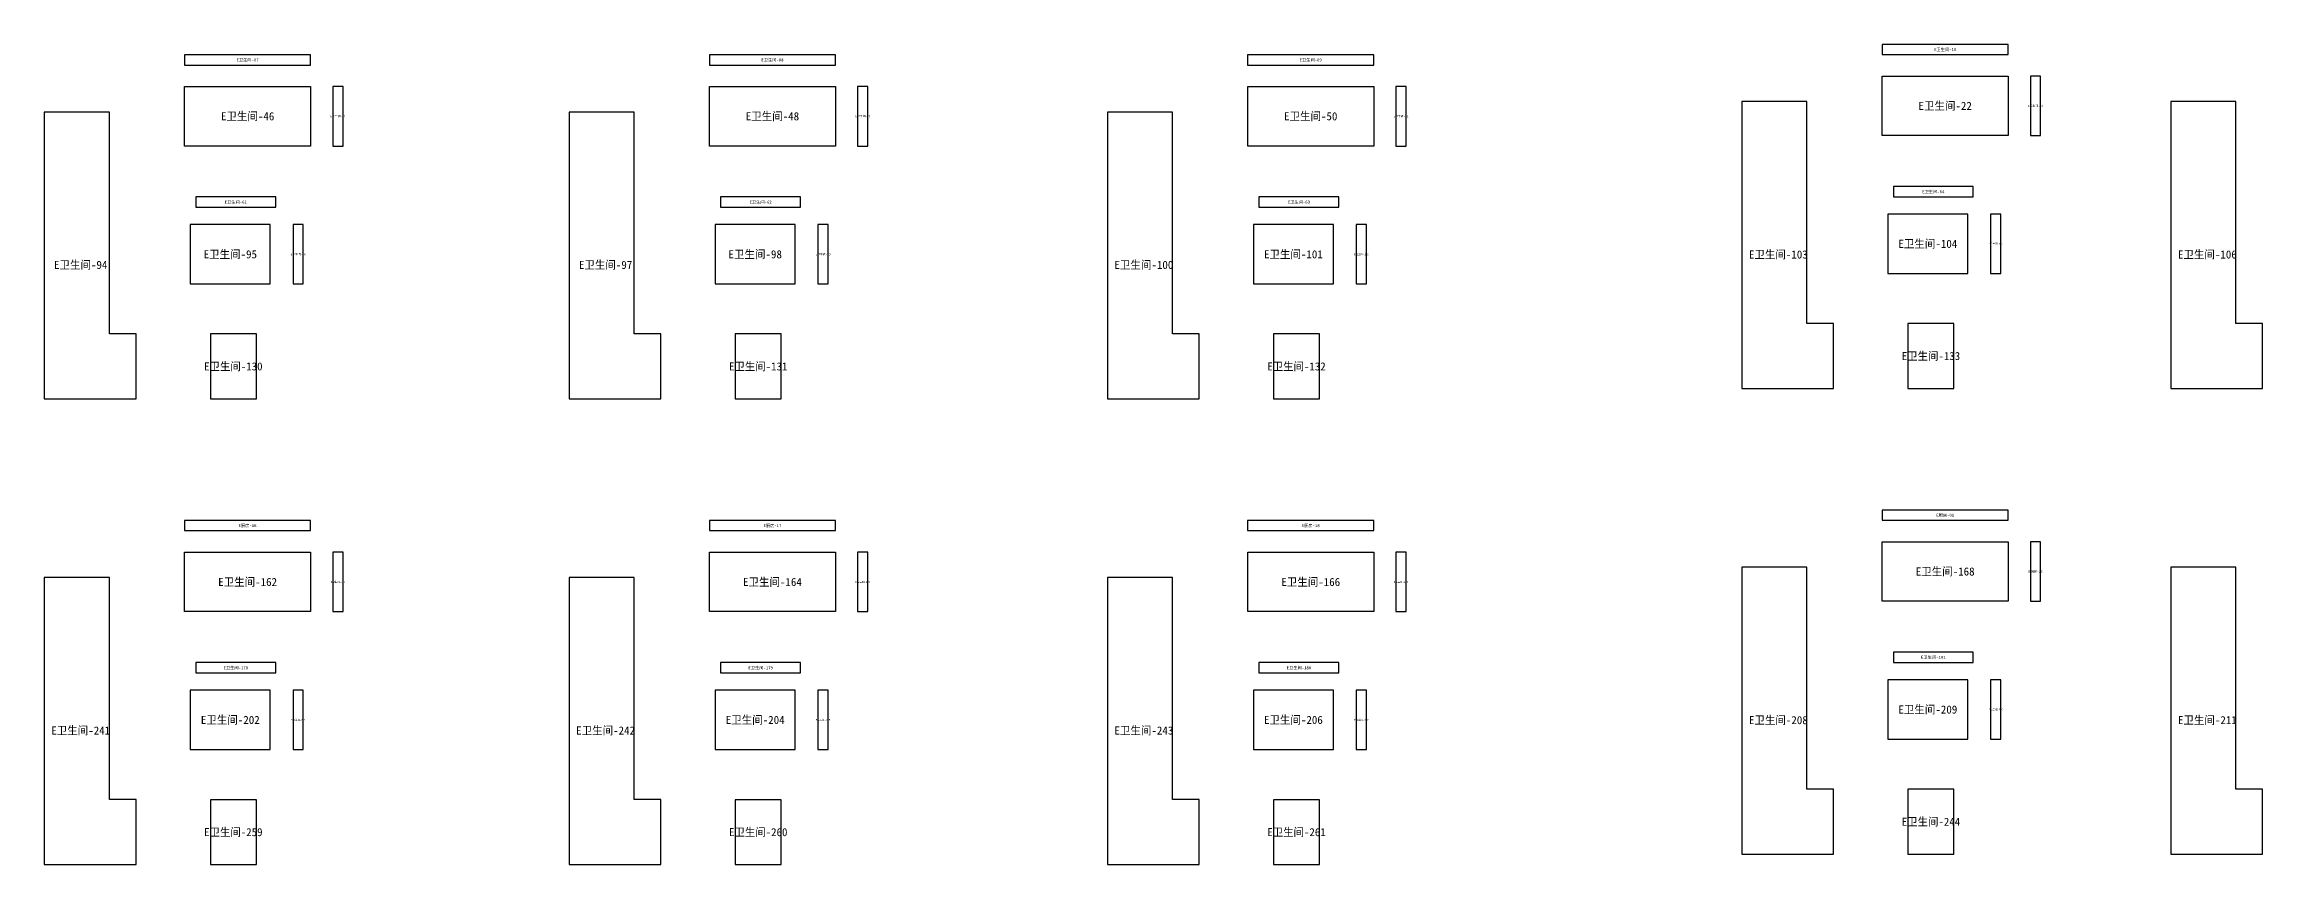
# Model space of a CAD drawing. Header units: inches. Extents: x 44145 to 132907, y -98283 to 21892.
# Drawn here: x 88635 to 110641, y -72674 to -64539 of the extents above; entities that cross this region are included whole.
import ezdxf
from ezdxf.enums import TextEntityAlignment as Align

# ---------------------------------------------------------------- set-up
doc = ezdxf.new("R2010")
doc.units = ezdxf.units.IN
doc.layers.add('NUMBERS', color=7, linetype='Continuous')
doc.layers.add('OUTER', color=7, linetype='Continuous')

msp = doc.modelspace()

# ---------------------------------------------------------------- linework, layer by layer
at = {"layer": 'OUTER'}
for points in [[(90026, -64744), (91277, -64744), (91277, -64642), (90026, -64642), (90026, -64744)], [(95233, -64744), (96484, -64744), (96484, -64642), (95233, -64642), (95233, -64744)], [(100572, -64744), (101823, -64744), (101823, -64642), (100572, -64642), (100572, -64744)], [(106866, -64641), (108117, -64641), (108117, -64539), (106866, -64539), (106866, -64641)], [(106867, -64854), (108117, -64854), (108117, -65443), (106867, -65443), (106867, -64854)], [(108337, -65443), (108438, -65443), (108438, -64854), (108337, -64854), (108337, -65443)], [(90026, -64958), (91277, -64958), (91277, -65547), (90026, -65547), (90026, -64958)], [(91497, -65547), (91598, -65547), (91598, -64958), (91497, -64958), (91497, -65547)], [(95233, -64958), (96484, -64958), (96484, -65547), (95233, -65547), (95233, -64958)], [(96703, -65547), (96805, -65547), (96805, -64958), (96703, -64958), (96703, -65547)], [(100573, -64958), (101824, -64958), (101824, -65547), (100573, -65547), (100573, -64958)], [(102043, -65547), (102144, -65547), (102144, -64958), (102043, -64958), (102043, -65547)], [(105476, -67951), (106385, -67951), (106385, -67307), (106120, -67307), (106120, -65106), (105476, -65106), (105476, -67951)], [(109732, -67951), (110641, -67951), (110641, -67307), (110376, -67307), (110376, -65106), (109732, -65106), (109732, -67951)], [(88635, -68055), (89545, -68055), (89545, -67410), (89280, -67410), (89280, -65210), (88635, -65210), (88635, -68055)], [(93842, -68055), (94752, -68055), (94752, -67410), (94487, -67410), (94487, -65210), (93842, -65210), (93842, -68055)], [(99182, -68055), (100091, -68055), (100091, -67410), (99826, -67410), (99826, -65210), (99182, -65210), (99182, -68055)], [(106978, -66051), (107771, -66051), (107771, -65949), (106978, -65949), (106978, -66051)], [(90137, -66154), (90931, -66154), (90931, -66052), (90137, -66052), (90137, -66154)], [(95344, -66154), (96138, -66154), (96138, -66052), (95344, -66052), (95344, -66154)], [(100684, -66154), (101477, -66154), (101477, -66052), (100684, -66052), (100684, -66154)], [(106923, -66812), (107717, -66812), (107717, -66223), (106923, -66223), (106923, -66812)], [(107943, -66812), (108044, -66812), (108044, -66223), (107943, -66223), (107943, -66812)], [(90083, -66915), (90877, -66915), (90877, -66326), (90083, -66326), (90083, -66915)], [(91103, -66915), (91204, -66915), (91204, -66326), (91103, -66326), (91103, -66915)], [(95290, -66915), (96083, -66915), (96083, -66326), (95290, -66326), (95290, -66915)], [(96309, -66915), (96411, -66915), (96411, -66326), (96309, -66326), (96309, -66915)], [(100629, -66915), (101423, -66915), (101423, -66326), (100629, -66326), (100629, -66915)], [(101649, -66915), (101751, -66915), (101751, -66326), (101649, -66326), (101649, -66915)], [(107122, -67952), (107579, -67952), (107579, -67308), (107122, -67308), (107122, -67952)], [(90282, -68056), (90739, -68056), (90739, -67411), (90282, -67411), (90282, -68056)], [(95488, -68056), (95946, -68056), (95946, -67411), (95488, -67411), (95488, -68056)], [(100828, -68056), (101285, -68056), (101285, -67411), (100828, -67411), (100828, -68056)], [(90026, -69362), (91277, -69362), (91277, -69261), (90026, -69261), (90026, -69362)], [(95233, -69362), (96484, -69362), (96484, -69261), (95233, -69261), (95233, -69362)], [(100572, -69362), (101823, -69362), (101823, -69261), (100572, -69261), (100572, -69362)], [(106866, -69259), (108117, -69259), (108117, -69158), (106866, -69158), (106866, -69259)], [(106867, -69473), (108117, -69473), (108117, -70062), (106867, -70062), (106867, -69473)], [(108337, -70062), (108438, -70062), (108438, -69473), (108337, -69473), (108337, -70062)], [(90026, -69576), (91277, -69576), (91277, -70165), (90026, -70165), (90026, -69576)], [(91497, -70165), (91598, -70165), (91598, -69576), (91497, -69576), (91497, -70165)], [(95233, -69576), (96484, -69576), (96484, -70165), (95233, -70165), (95233, -69576)], [(96703, -70165), (96805, -70165), (96805, -69576), (96703, -69576), (96703, -70165)], [(100573, -69576), (101824, -69576), (101824, -70165), (100573, -70165), (100573, -69576)], [(102043, -70165), (102144, -70165), (102144, -69576), (102043, -69576), (102043, -70165)], [(105476, -72570), (106385, -72570), (106385, -71925), (106120, -71925), (106120, -69725), (105476, -69725), (105476, -72570)], [(109732, -72570), (110641, -72570), (110641, -71925), (110376, -71925), (110376, -69725), (109732, -69725), (109732, -72570)], [(88635, -72673), (89545, -72673), (89545, -72028), (89280, -72028), (89280, -69828), (88635, -69828), (88635, -72673)], [(93842, -72673), (94752, -72673), (94752, -72028), (94487, -72028), (94487, -69828), (93842, -69828), (93842, -72673)], [(99182, -72673), (100091, -72673), (100091, -72028), (99826, -72028), (99826, -69828), (99182, -69828), (99182, -72673)], [(106978, -70669), (107771, -70669), (107771, -70568), (106978, -70568), (106978, -70669)], [(90137, -70772), (90931, -70772), (90931, -70671), (90137, -70671), (90137, -70772)], [(95344, -70772), (96138, -70772), (96138, -70671), (95344, -70671), (95344, -70772)], [(100684, -70772), (101477, -70772), (101477, -70671), (100684, -70671), (100684, -70772)], [(106923, -71430), (107717, -71430), (107717, -70841), (106923, -70841), (106923, -71430)], [(107943, -71430), (108044, -71430), (108044, -70841), (107943, -70841), (107943, -71430)], [(90083, -71534), (90877, -71534), (90877, -70945), (90083, -70945), (90083, -71534)], [(91103, -71534), (91204, -71534), (91204, -70945), (91103, -70945), (91103, -71534)], [(95290, -71534), (96083, -71534), (96083, -70945), (95290, -70945), (95290, -71534)], [(96309, -71534), (96411, -71534), (96411, -70945), (96309, -70945), (96309, -71534)], [(100629, -71534), (101423, -71534), (101423, -70945), (100629, -70945), (100629, -71534)], [(101649, -71534), (101751, -71534), (101751, -70945), (101649, -70945), (101649, -71534)], [(107122, -72571), (107579, -72571), (107579, -71926), (107122, -71926), (107122, -72571)], [(90282, -72674), (90739, -72674), (90739, -72030), (90282, -72030), (90282, -72674)], [(95488, -72674), (95946, -72674), (95946, -72030), (95488, -72030), (95488, -72674)], [(100828, -72674), (101285, -72674), (101285, -72030), (100828, -72030), (100828, -72674)]]:
    msp.add_lwpolyline(points, dxfattribs=at)

# ---------------------------------------------------------------- texts
at = {"layer": 'NUMBERS'}
for s, height, p in [('E卫生间-07', 30, (90651, -64693)), ('E卫生间-08', 30, (95858, -64693)), ('E卫生间-09', 30, (101198, -64693)), ('E卫生间-10', 30, (107492, -64590)), ('E卫生间-22', 80, (107492, -65149)), ('E卫生间-23', 20.2, (108388, -65149)), ('E卫生间-46', 80, (90652, -65252)), ('E卫生间-47', 20.2, (91547, -65252)), ('E卫生间-48', 80, (95858, -65252)), ('E卫生间-49', 20.2, (96754, -65252)), ('E卫生间-50', 80, (101198, -65252)), ('E卫生间-51', 20.2, (102094, -65252)), ('E卫生间-64', 30, (107374, -66000)), ('E卫生间-61', 30, (90534, -66103)), ('E卫生间-62', 30, (95741, -66103)), ('E卫生间-63', 30, (101081, -66103)), ('E卫生间-94', 80, (88996, -66726)), ('E卫生间-95', 80, (90480, -66621)), ('E卫生间-96', 20.2, (91153, -66621)), ('E卫生间-97', 80, (94203, -66726)), ('E卫生间-98', 80, (95687, -66621)), ('E卫生间-99', 20.2, (96360, -66621)), ('E卫生间-100', 80, (99543, -66726)), ('E卫生间-101', 80, (101026, -66621)), ('E卫生间-102', 17.6, (101700, -66621)), ('E卫生间-103', 80, (105837, -66623)), ('E卫生间-104', 80, (107320, -66517)), ('E卫生间-105', 17.6, (107994, -66517)), ('E卫生间-106', 80, (110093, -66623)), ('E卫生间-130', 79.4, (90510, -67733)), ('E卫生间-131', 79.4, (95717, -67733)), ('E卫生间-132', 79.4, (101057, -67733)), ('E卫生间-133', 79.4, (107351, -67630)), ('E厨房-16', 30, (90651, -69312)), ('E厨房-17', 30, (95858, -69312)), ('E厨房-18', 30, (101198, -69312)), ('E厨房-01', 30, (107492, -69208)), ('E卫生间-168', 80, (107492, -69767)), ('E厨房-23', 23.5, (108388, -69767)), ('E卫生间-162', 80, (90652, -69871)), ('E卫生间-163', 17.6, (91547, -69871)), ('E卫生间-164', 80, (95858, -69871)), ('E卫生间-165', 17.6, (96754, -69871)), ('E卫生间-166', 80, (101198, -69871)), ('E卫生间-167', 17.6, (102094, -69871)), ('E卫生间-181', 30, (107374, -70618)), ('E卫生间-178', 30, (90534, -70722)), ('E卫生间-179', 30, (95741, -70722)), ('E卫生间-180', 30, (101081, -70722)), ('E卫生间-241', 80, (88996, -71344)), ('E卫生间-202', 80, (90480, -71239)), ('E卫生间-203', 17.6, (91153, -71239)), ('E卫生间-242', 80, (94203, -71344)), ('E卫生间-204', 80, (95687, -71239)), ('E卫生间-205', 17.6, (96360, -71239)), ('E卫生间-243', 80, (99543, -71344)), ('E卫生间-206', 80, (101026, -71239)), ('E卫生间-207', 17.6, (101700, -71239)), ('E卫生间-208', 80, (105837, -71241)), ('E卫生间-209', 80, (107320, -71136)), ('E卫生间-210', 17.6, (107994, -71136)), ('E卫生间-211', 80, (110093, -71241)), ('E卫生间-259', 79.4, (90510, -72352)), ('E卫生间-260', 79.4, (95717, -72352)), ('E卫生间-261', 79.4, (101057, -72352)), ('E卫生间-244', 79.4, (107351, -72249))]:
    msp.add_text(s, height=height, dxfattribs=at).set_placement(p, align=Align.MIDDLE_CENTER)

doc.saveas('drawing.dxf')
